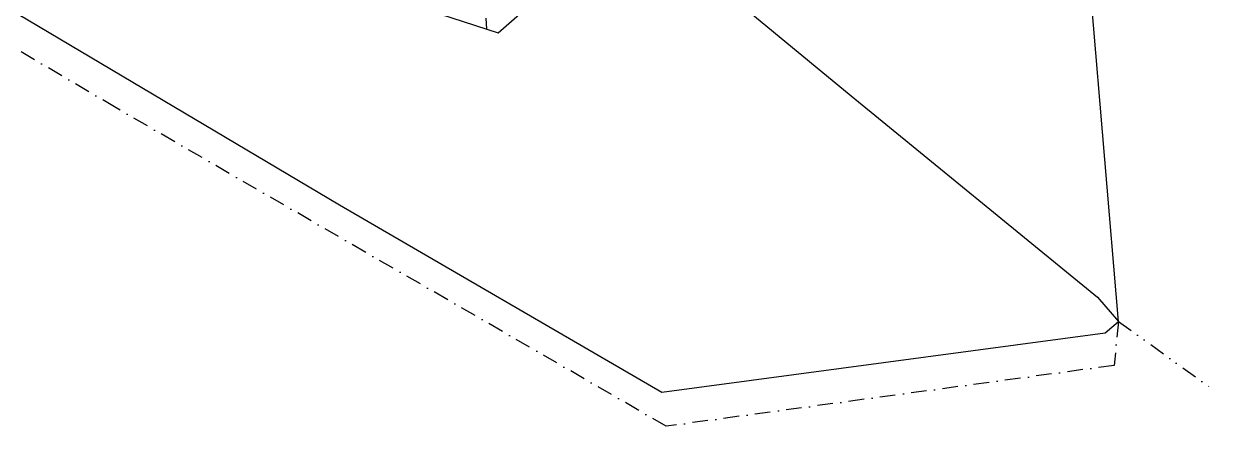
# Model space of a CAD drawing. Header units: metres. Extents: x 280741 to 282709, y 2085398 to 2088597.
# Drawn here: x 282052 to 282433.2, y 2085484.7 to 2085613.4 of the extents above; entities that cross this region are included whole.
import ezdxf

# ---------------------------------------------------------------- set-up
doc = ezdxf.new("R2010")
doc.units = ezdxf.units.M
doc.linetypes.add('DASHDOT', pattern=[1, 0.5, -0.25, 0, -0.25])
doc.linetypes.add('DIVIDE', pattern=[1.25, 0.5, -0.25, 0, -0.25, 0, -0.25])
for name, color, linetype in [('POLY_HATCH', 12, 'Continuous'), ('POLY_PARCEL', 6, 'Continuous'), ('POLY_WATER', 4, 'Continuous'), ('V_BOUND_LINE', 7, 'Continuous'), ('V_BOUND_STREAM_LINE', 7, 'DASHDOT'), ('V_DIVIDE_LINE', 7, 'DIVIDE')]:
    doc.layers.add(name, color=color, linetype=linetype)

msp = doc.modelspace()

# ---------------------------------------------------------------- linework, layer by layer
at = {"layer": 'POLY_HATCH'}
for p, q in [((282203.9, 2085610.51), (282223.92, 2085628.24)), ((282177.87, 2085618.93), (282203.9, 2085610.51))]:
    msp.add_line(p, q, dxfattribs=at)
at = {"layer": 'POLY_HATCH', "linetype": 'Continuous'}
msp.add_line((282200.24, 2085611.69), (282200.08, 2085615.25), dxfattribs=at)
at = {"layer": 'POLY_PARCEL'}
for p, q in [((282152.03, 2085726.21), (282316.93, 2085590.4)), ((282316.93, 2085590.4), (282395.8, 2085525.95)), ((282395.8, 2085525.95), (282402.56, 2085518.18))]:
    msp.add_line(p, q, dxfattribs=at)
at = {"layer": 'POLY_WATER'}
for p, q in [((281942.75, 2085680.17), (282153.09, 2085555.51)), ((282153.09, 2085555.51), (282256.26, 2085495.58)), ((282398.25, 2085514.49), (282402.56, 2085518.18)), ((282256.26, 2085495.58), (282398.25, 2085514.49))]:
    msp.add_line(p, q, dxfattribs=at)
at = {"layer": 'V_BOUND_LINE'}
msp.add_line((282402.56, 2085518.18), (282386.17, 2085712.22), dxfattribs=at)
at = {"layer": 'V_BOUND_STREAM_LINE', "ltscale": 10}
for p, q in [((282081.55, 2085586.5), (281856.14, 2085719.43)), ((282257.7, 2085484.68), (282081.55, 2085586.5)), ((282402.56, 2085518.18), (282401.14, 2085504.12)), ((282401.14, 2085504.12), (282257.7, 2085484.68))]:
    msp.add_line(p, q, dxfattribs=at)
at = {"layer": 'V_DIVIDE_LINE', "ltscale": 10}
msp.add_line((282402.56, 2085518.18), (282433.2, 2085496.13), dxfattribs=at)

doc.saveas('drawing.dxf')
